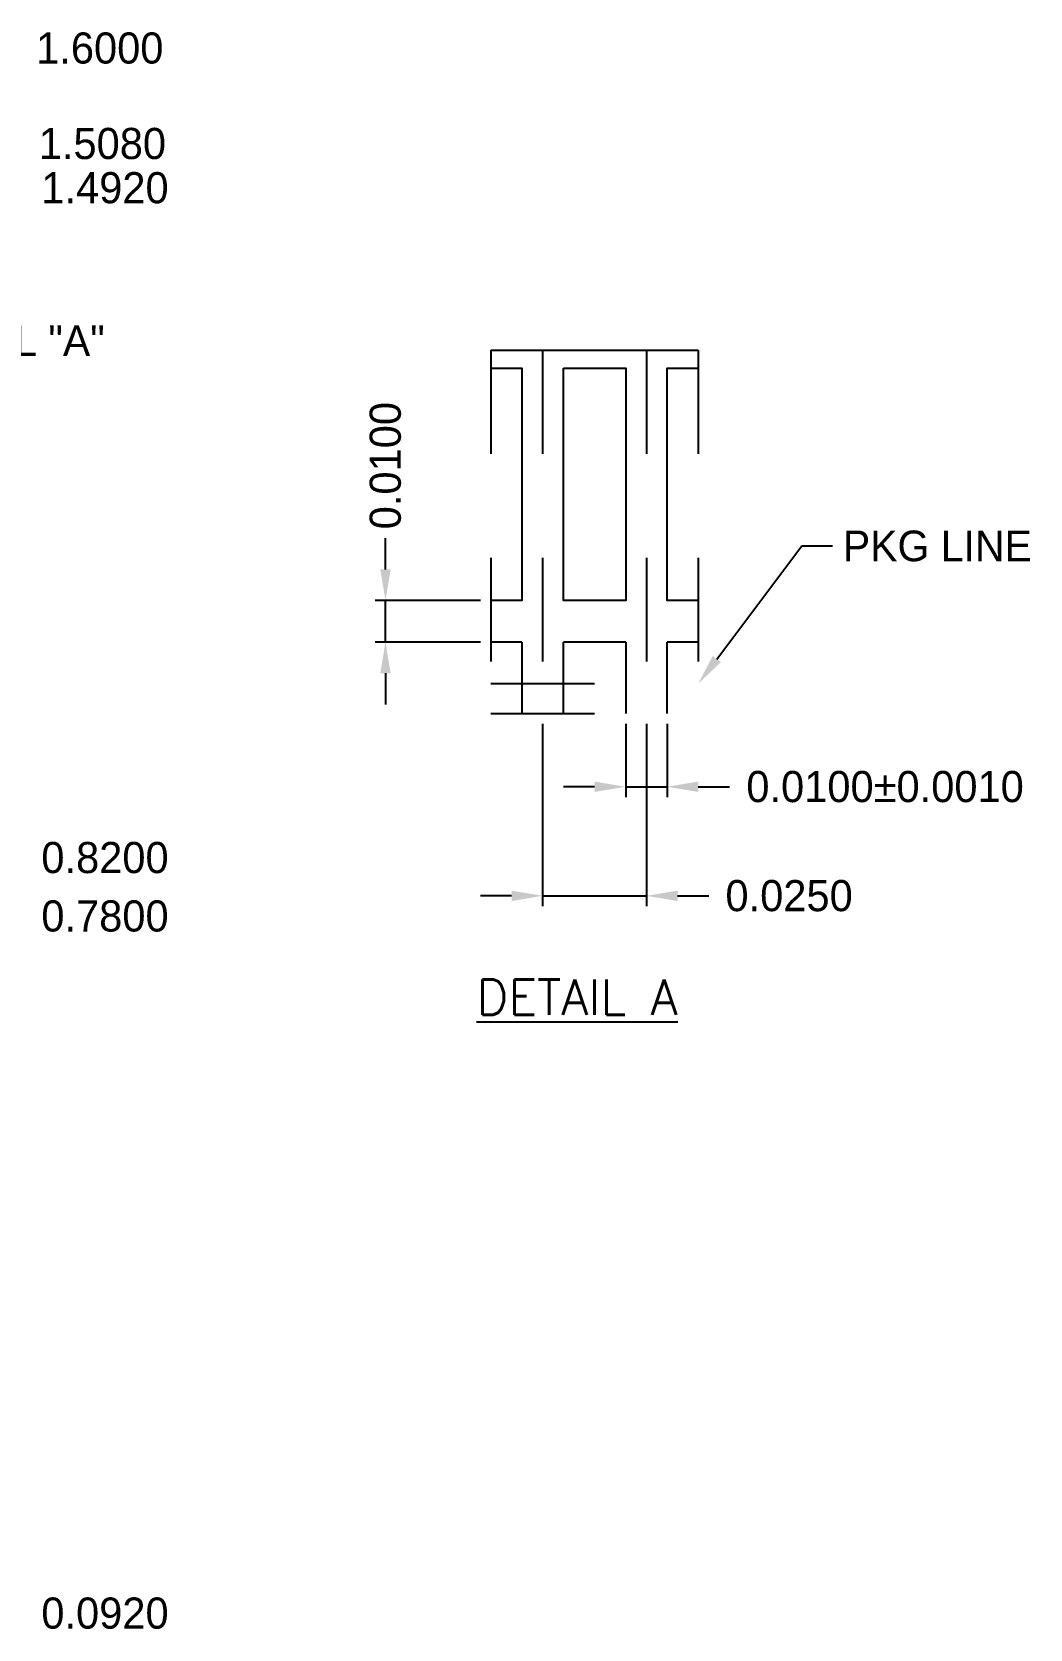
# Model space of a CAD drawing. Extents: x -4.27 to -1.32, y -3.39 to 0.21.
# Drawn here: x -2.312 to -1.35, y -1.806 to -0.268 of the extents above; entities that cross this region are included whole.
import ezdxf

# ---------------------------------------------------------------- set-up
doc = ezdxf.new("R2010")
doc.units = 0
doc.header["$MEASUREMENT"] = 0
doc.linetypes.add('CENTER', pattern=[2, 1.25, -0.25, 0.25, -0.25])
doc.layers.add('1D', color=4, linetype='Continuous')
doc.styles.add('SIMPLEX', font='SIMPLEX')

msp = doc.modelspace()

# ---------------------------------------------------------------- linework, layer by layer
at = {"layer": '1D', "color": 2, "linetype": 'CENTER', "ltscale": 0.4}
msp.add_line((-1.8699, -0.5742), (-1.6699, -0.5742), dxfattribs=at)
at = {"layer": '1D', "color": 2, "linetype": 'CENTER', "ltscale": 0.025}
for p, q in [((-1.8699, -0.5742), (-1.8699, -0.9242)), ((-1.8199, -0.5742), (-1.8199, -0.9242)), ((-1.7199, -0.5742), (-1.7199, -0.9242)), ((-1.6699, -0.5742), (-1.6699, -0.9242)), ((-1.8699, -0.9242), (-1.6699, -0.9242))]:
    msp.add_line(p, q, dxfattribs=at)
at = {"layer": '1D'}
for p, q in [((-1.9714, -0.7855), (-1.9714, -0.7555)), ((-1.6522, -0.8719), (-1.57, -0.7629)), ((-1.57, -0.7629), (-1.5405, -0.7629)), ((-1.8799, -0.8155), (-1.9814, -0.8155)), ((-1.9714, -0.8555), (-1.9714, -0.8155)), ((-1.8799, -0.8555), (-1.9814, -0.8555)), ((-1.9714, -0.8855), (-1.9714, -0.9155)), ((-1.8199, -0.9342), (-1.8199, -1.11)), ((-1.7399, -0.9342), (-1.7399, -1.0049)), ((-1.7199, -0.9342), (-1.7199, -1.11)), ((-1.6999, -0.9342), (-1.6999, -1.0049)), ((-1.7699, -0.9949), (-1.7999, -0.9949)), ((-1.7399, -0.9949), (-1.6999, -0.9949)), ((-1.6699, -0.9949), (-1.6399, -0.9949)), ((-1.8499, -1.1), (-1.8799, -1.1)), ((-1.8199, -1.1), (-1.7199, -1.1)), ((-1.6899, -1.1), (-1.6599, -1.1))]:
    msp.add_line(p, q, dxfattribs=at)
at = {"layer": '1D', "color": 7}
for p, q in [((-1.8399, -0.8555), (-1.8699, -0.8555)), ((-1.8399, -0.8555), (-1.8399, -0.9242)), ((-1.7399, -0.8555), (-1.7999, -0.8555)), ((-1.7999, -0.9242), (-1.7999, -0.8555)), ((-1.7399, -0.8555), (-1.7399, -0.9242)), ((-1.6699, -0.8555), (-1.6999, -0.8555)), ((-1.6999, -0.9242), (-1.6999, -0.8555))]:
    msp.add_line(p, q, dxfattribs=at)
for points in [[(-1.8699, -0.5915), (-1.8399, -0.5915), (-1.8399, -0.8155), (-1.8699, -0.8155)], [(-1.6699, -0.8155), (-1.6999, -0.8155), (-1.6999, -0.5915), (-1.6699, -0.5915)]]:
    msp.add_lwpolyline(points, dxfattribs=at)
msp.add_lwpolyline([(-1.7999, -0.5915), (-1.7399, -0.5915), (-1.7399, -0.8155), (-1.7999, -0.8155)], close=True, dxfattribs=at)
at = {"layer": '1D', "color": 2, "linetype": 'CENTER', "ltscale": 0.025}
msp.add_lwpolyline([(-1.8699, -0.8955), (-1.6699, -0.8955)], dxfattribs=at)
at = {"layer": '1D'}
for points in [[(-1.9764, -0.7855), (-1.9664, -0.7855), (-1.9714, -0.8155)], [(-1.9764, -0.8855), (-1.9664, -0.8855), (-1.9714, -0.8555)], [(-1.6482, -0.8749), (-1.6699, -0.8955), (-1.6561, -0.869)], [(-1.7699, -0.9899), (-1.7699, -0.9999), (-1.7399, -0.9949)], [(-1.6699, -0.9899), (-1.6699, -0.9999), (-1.6999, -0.9949)], [(-1.8499, -1.095), (-1.8499, -1.105), (-1.8199, -1.1)], [(-1.6899, -1.095), (-1.6899, -1.105), (-1.7199, -1.1)]]:
    msp.add_solid(points, dxfattribs=at)

# ---------------------------------------------------------------- texts
for s, p in [('DETAIL "A"', (-2.4455, -0.5799)), ('PKG LINE', (-1.5306, -0.7776))]:
    msp.add_text(s, height=0.02953, dxfattribs=at).set_placement(p)
at = {"layer": '1D', "style": 'SIMPLEX'}
msp.add_text('%%UDETAIL A', height=0.034016, dxfattribs=at).set_placement((-1.8836, -1.2145))
at = {"layer": '1D', "char_height": 0.03, "attachment_point": 5}
for s, insert in [('\\A1;1.6000', (-2.2467, -0.2833)), ('\\A1;1.5080', (-2.2442, -0.3753)), ('\\A1;1.4920', (-2.2417, -0.4179)), ('\\A1;0.0100%%P0.0010', (-1.4899, -0.9949)), ('\\A1;0.8200', (-2.2417, -1.0633)), ('\\A1;0.0250', (-1.5824, -1.1)), ('\\A1;0.7800', (-2.2417, -1.1196)), ('\\A1;0.0920', (-2.2417, -1.7913))]:
    msp.add_mtext(s, dxfattribs=dict(at, insert=insert))
at = {"layer": '1D', "insert": (-1.9714, -0.6855), "char_height": 0.03, "attachment_point": 5, "rotation": 90}
msp.add_mtext('\\A1;0.0100', dxfattribs=at)

doc.saveas('drawing.dxf')
